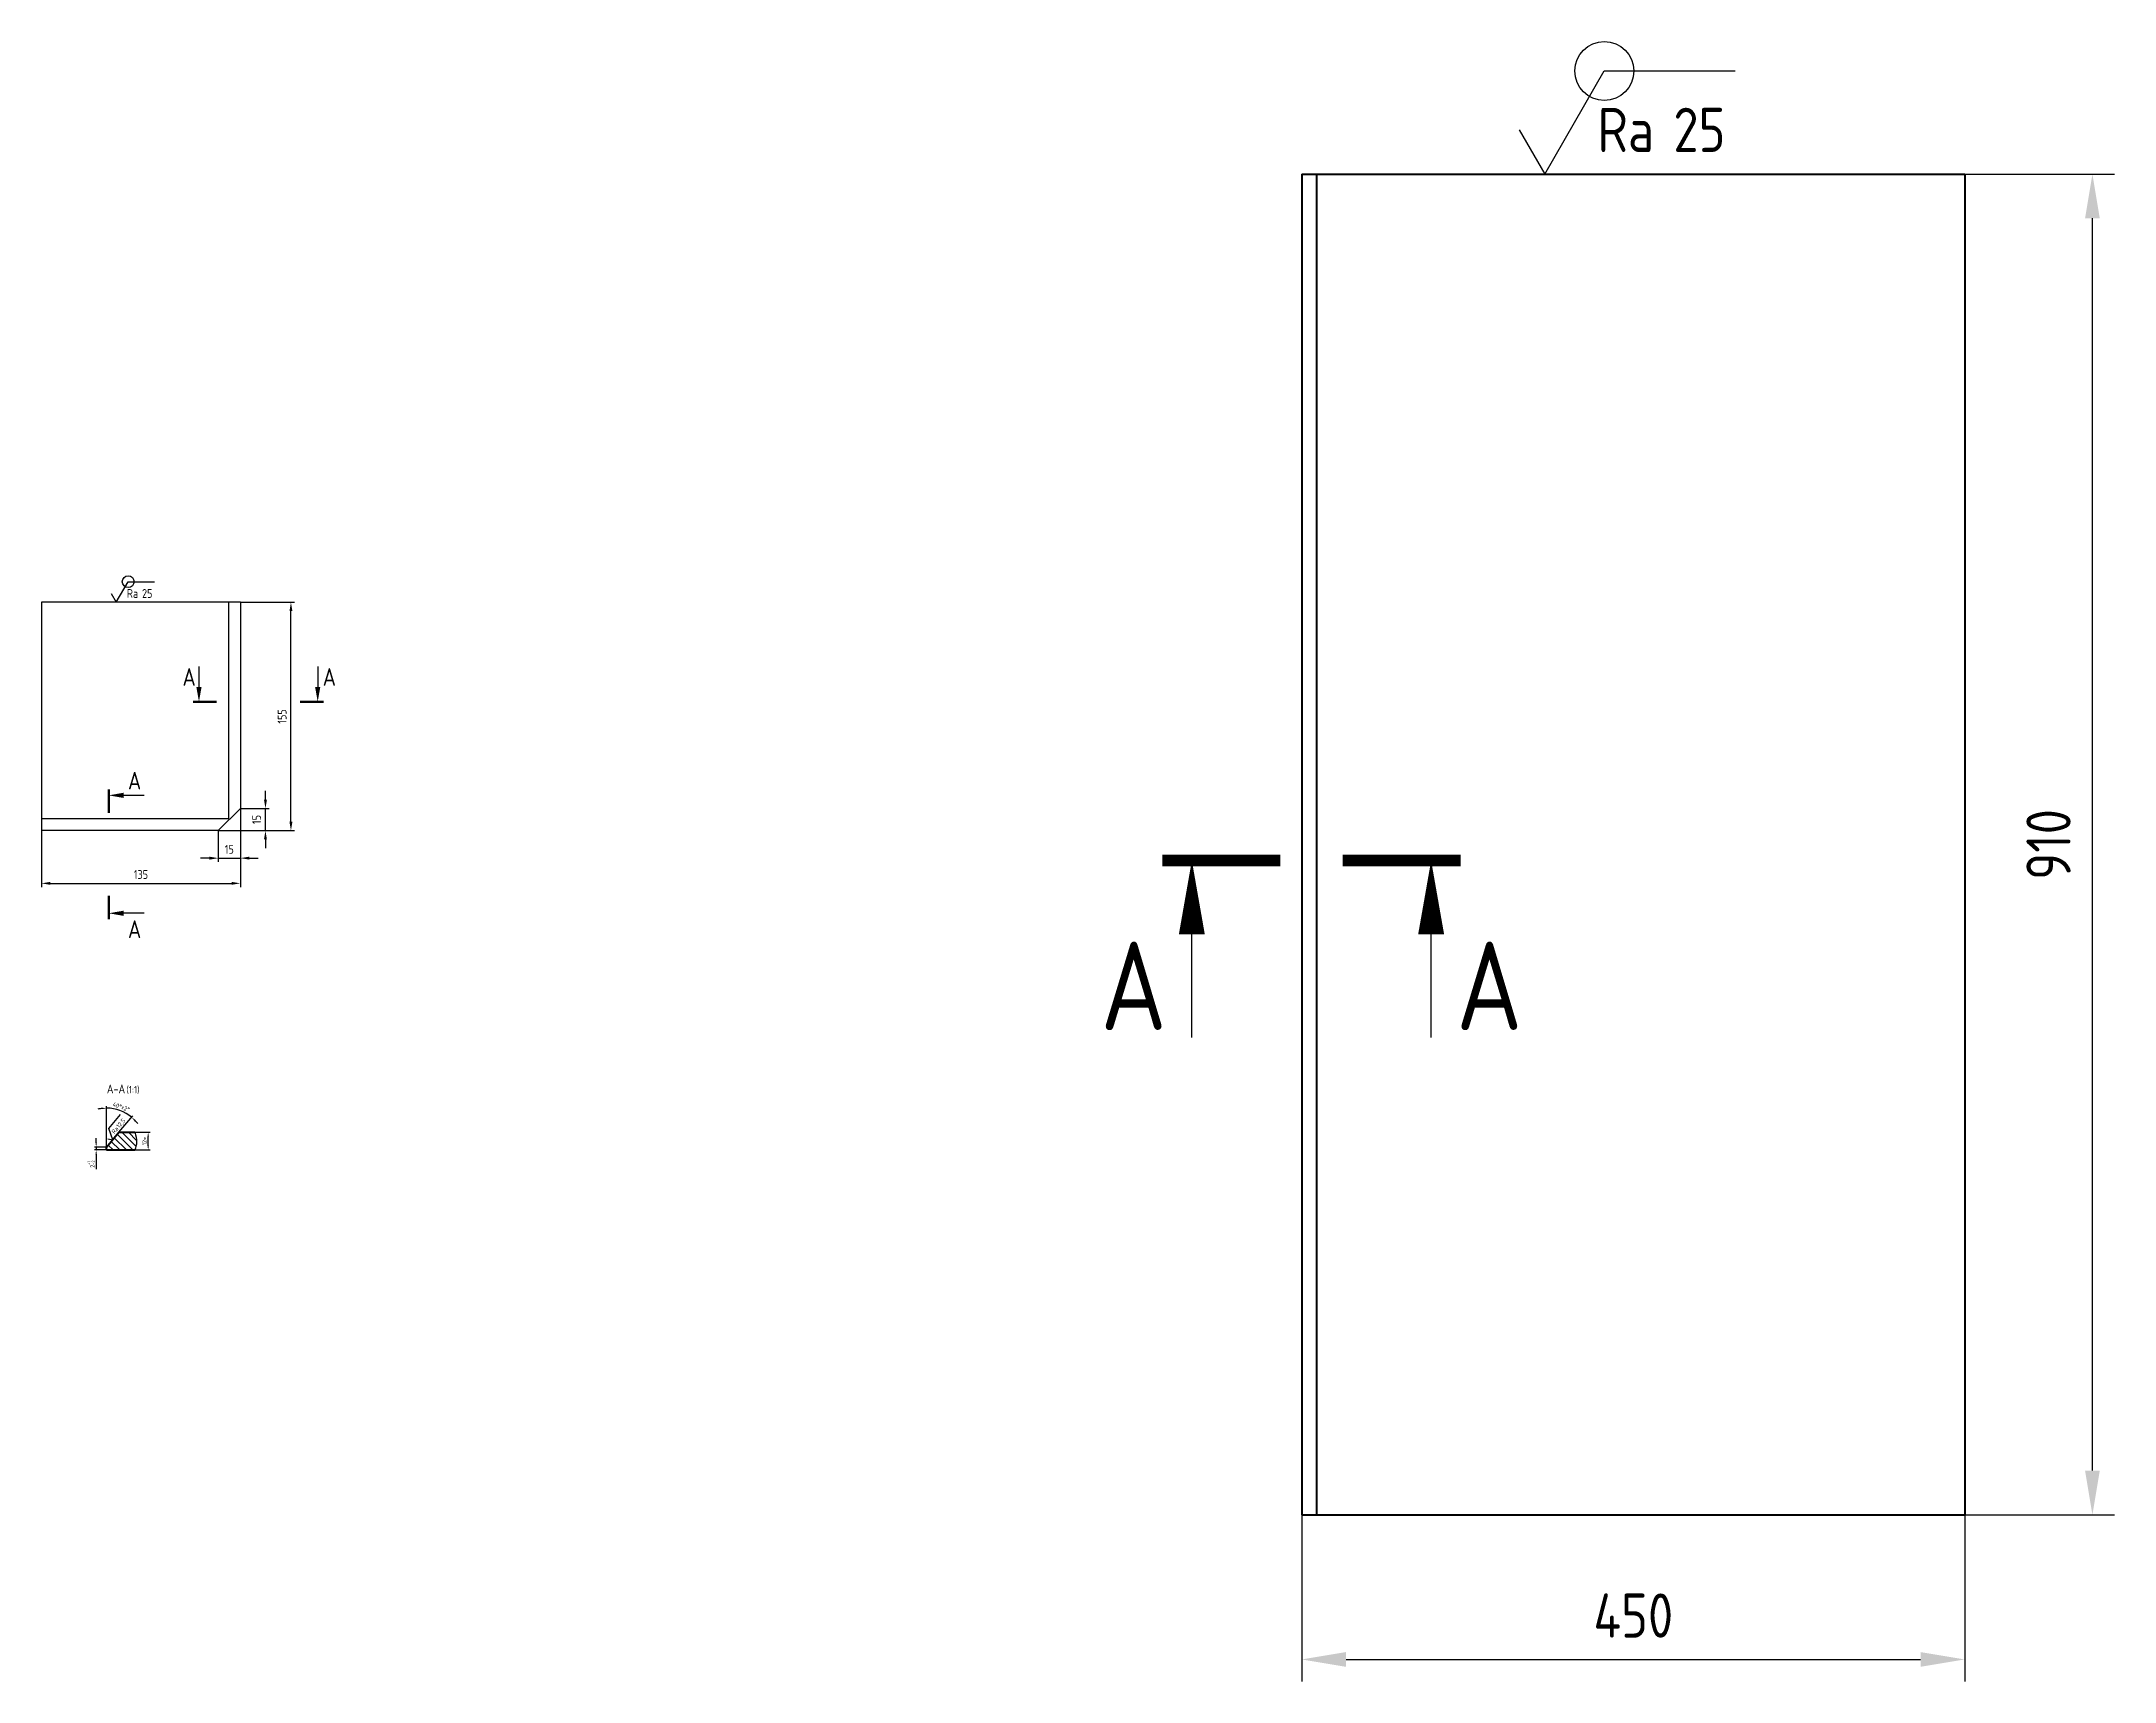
# Model space of a CAD drawing. Header units: millimetres. Extents: x 102 to 1509, y -515 to 598.
import ezdxf
from ezdxf.enums import TextEntityAlignment as Align

# ---------------------------------------------------------------- set-up
doc = ezdxf.new("R2010")
doc.units = ezdxf.units.MM
for name, color, linetype in [('Bord', 1, 'Continuous'), ('Cont', 6, 'Continuous'), ('DIM', 7, 'Continuous'), ('HATCH', 2, 'Continuous'), ('Text', 3, 'Continuous'), ('Textb', 6, 'Continuous')]:
    doc.layers.add(name, color=color, linetype=linetype)
doc.styles.add('Style1', font='romans.shx', dxfattribs={"width": 0.8})
doc.dimstyles.new('Lin', dxfattribs={"dimtxt": 3, "dimasz": 3, "dimexe": 1.25, "dimexo": 0, "dimgap": 1, "dimtad": 1, "dimdec": 3, "dimtxsty": 'Style1', "dimcen": 2.5, "dimclrt": 3, "dimadec": 0, "dimazin": 0, "dimtfac": 1, "dimtdec": 3, "dimtmove": 0, "dimatfit": 3, "dimldrblk": 'DOT', "dimfxl": 1, "dimarcsym": 0})
doc.dimstyles.new('LIN10', dxfattribs={"dimscale": 10, "dimtxt": 3, "dimasz": 3, "dimexe": 1.5, "dimexo": 0, "dimgap": 1.48, "dimtad": 1, "dimdec": 0, "dimdsep": 46, "dimtxsty": 'Style1', "dimcen": 0, "dimdle": 2, "dimclrd": 256, "dimclrt": 3, "dimadec": 0, "dimazin": 0, "dimtfac": 0.666667, "dimtdec": 0, "dimtmove": 0, "dimatfit": 3, "dimfxl": 1, "dimtvp": 0.833333, "dimtolj": 1, "dimtzin": 0, "dimarcsym": 0})
doc.dimstyles.new('Lin_2', dxfattribs={"dimscale": 2, "dimtxt": 3, "dimasz": 3, "dimexe": 1.25, "dimexo": 0, "dimgap": 1.5, "dimtad": 1, "dimtxsty": 'Style1', "dimcen": 2.5, "dimclrt": 3, "dimadec": 0, "dimazin": 0, "dimtfac": 1, "dimtmove": 0, "dimatfit": 3, "dimldrblk": 'DOT', "dimfxl": 1, "dimarcsym": 0})

# ---------------------------------------------------------------- blocks, each defined once
blk = doc.blocks.new('*D10')
at = {"layer": 'Defpoints', "color": 0, "transparency": 16777216}
for p in [(138.7, -154.7), (145.8, -152.7), (145.8, -154.7)]:
    blk.add_point(p, dxfattribs=at)
at = {"layer": 'DIM', "color": 0, "lineweight": -2, "transparency": 16777216}
for p, q in [((145.8, -152.7), (137.5, -152.7)), ((145.8, -154.7), (137.5, -154.7)), ((138.7, -149.7), (138.7, -146.7)), ((138.7, -152.7), (138.7, -154.7)), ((138.7, -157.7), (138.7, -167.8))]:
    blk.add_line(p, q, dxfattribs=at)
at = {"layer": 'DIM', "color": 0, "transparency": 16777216}
for points in [[(138.2, -149.7), (139.2, -149.7), (138.7, -152.7)], [(138.2, -157.7), (139.2, -157.7), (138.7, -154.7)]]:
    blk.add_solid(points, dxfattribs=at)
at = {"layer": 'DIM', "color": 3, "transparency": 16777216, "insert": (135.2, -164.3), "char_height": 3, "attachment_point": 5, "rotation": 90, "style": 'Style1'}
blk.add_mtext('2{}{\\H0.71x;\\C3;\\S+1^ -2;}', dxfattribs=at)
blk = doc.blocks.new('_Dot')
at = {"color": 0, "linetype": 'ByBlock', "lineweight": -2}
blk.add_line((-0.5, 0), (-1, 0), dxfattribs=at)
at = {"color": 0, "linetype": 'ByBlock', "const_width": 0.5}
blk.add_lwpolyline([(-0.25, 0, 1), (0.25, 0, 1)], format="xyb", close=True, dxfattribs=at)
blk = doc.blocks.new('*D11')
at = {"layer": 'Defpoints', "color": 0, "transparency": 16777216}
for p in [(164, -142.7), (164, -154.7), (174, -142.7)]:
    blk.add_point(p, dxfattribs=at)
at = {"layer": 'DIM', "color": 0, "lineweight": -2, "transparency": 16777216}
for p, q in [((164, -142.7), (175.3, -142.7)), ((164, -154.7), (175.3, -154.7)), ((174, -151.7), (174, -145.7))]:
    blk.add_line(p, q, dxfattribs=at)
at = {"layer": 'DIM', "color": 0, "transparency": 16777216}
for points in [[(173.5, -145.7), (174.5, -145.7), (174, -142.7)], [(173.5, -151.7), (174.5, -151.7), (174, -154.7)]]:
    blk.add_solid(points, dxfattribs=at)
at = {"layer": 'DIM', "color": 3, "transparency": 16777216, "insert": (171.5, -148.7), "char_height": 3, "attachment_point": 5, "rotation": 90, "style": 'Style1'}
blk.add_mtext('12*', dxfattribs=at)
blk = doc.blocks.new('*D12')
at = {"layer": 'Defpoints', "color": 0, "transparency": 16777216}
for p in [(157.6, -129.1), (145.8, -152.7), (145.8, -152.7), (145.8, -154.7), (154.2, -142.7)]:
    blk.add_point(p, dxfattribs=at)
at = {"layer": 'DIM', "color": 0, "lineweight": -2, "transparency": 16777216}
for p, q in [((145.8, -152.7), (145.8, -125)), ((154.2, -142.7), (163.6, -131.5))]:
    blk.add_line(p, q, dxfattribs=at)
for start, end in [(96.5133, 103.0265), (50, 90), (36.9735, 43.4867)]:
    blk.add_arc((145.8, -152.7), 26.4, start, end, dxfattribs=at)
at = {"layer": 'DIM', "color": 0, "transparency": 16777216}
for points in [[(142.8, -126), (142.8, -127), (145.8, -126.3)], [(164.6, -134.9), (165.3, -134.2), (162.8, -132.5)]]:
    blk.add_solid(points, dxfattribs=at)
at = {"layer": 'DIM', "color": 3, "transparency": 16777216, "insert": (155.7, -125.5), "char_height": 3, "attachment_point": 5, "rotation": 340, "style": 'Style1'}
blk.add_mtext('40°%%p2%%d', dxfattribs=at)
blk = doc.blocks.new('sherISO_01')
at = {"layer": 'Text'}
blk.add_line((4, 7), (16.4, 7), dxfattribs=at)
blk.add_lwpolyline([(-1.7, 3), (0, 0), (4, 7)], dxfattribs=at)
at = {"layer": 'Text', "style": 'Style1', "width": 0.8}
blk.add_text('Ra', height=3, dxfattribs=at).set_placement((3.6, 1.5))
blk.add_attdef('12,5', (8.7, 1.5), '', height=3, dxfattribs=at)
blk = doc.blocks.new('*D15')
at = {"layer": 'Defpoints', "color": 0, "transparency": 16777216}
for p in [(236.6, 77.1), (101.6, 62.1), (236.6, 26.3)]:
    blk.add_point(p, dxfattribs=at)
at = {"layer": 'DIM', "color": 0, "lineweight": -2, "transparency": 16777216}
for p, q in [((236.6, 77.1), (236.6, 23.8)), ((101.6, 62.1), (101.6, 23.8)), ((107.6, 26.3), (230.6, 26.3))]:
    blk.add_line(p, q, dxfattribs=at)
at = {"layer": 'DIM', "color": 0, "transparency": 16777216}
for points in [[(107.6, 27.3), (107.6, 25.3), (101.6, 26.3)], [(230.6, 27.3), (230.6, 25.3), (236.6, 26.3)]]:
    blk.add_solid(points, dxfattribs=at)
at = {"layer": 'DIM', "color": 3, "transparency": 16777216, "insert": (169.1, 32.3), "char_height": 6, "attachment_point": 5, "style": 'Style1'}
blk.add_mtext('135', dxfattribs=at)
blk = doc.blocks.new('*D16')
at = {"layer": 'Defpoints', "color": 0, "transparency": 16777216}
for p in [(236.6, 77.1), (221.6, 62.1), (236.6, 43.4)]:
    blk.add_point(p, dxfattribs=at)
at = {"layer": 'DIM', "color": 0, "lineweight": -2, "transparency": 16777216}
for p, q in [((236.6, 77.1), (236.6, 40.9)), ((221.6, 62.1), (221.6, 40.9)), ((215.6, 43.4), (209.6, 43.4)), ((221.6, 43.4), (236.6, 43.4)), ((242.6, 43.4), (248.6, 43.4))]:
    blk.add_line(p, q, dxfattribs=at)
at = {"layer": 'DIM', "color": 0, "transparency": 16777216}
for points in [[(215.6, 44.4), (215.6, 42.4), (221.6, 43.4)], [(242.6, 44.4), (242.6, 42.4), (236.6, 43.4)]]:
    blk.add_solid(points, dxfattribs=at)
at = {"layer": 'DIM', "color": 3, "transparency": 16777216, "insert": (229.1, 49.4), "char_height": 6, "attachment_point": 5, "style": 'Style1'}
blk.add_mtext('15', dxfattribs=at)
blk = doc.blocks.new('*D17')
at = {"layer": 'Defpoints', "color": 0, "transparency": 16777216}
for p in [(236.6, 77.1), (253.6, 77.1), (221.6, 62.1)]:
    blk.add_point(p, dxfattribs=at)
at = {"layer": 'DIM', "color": 0, "lineweight": -2, "transparency": 16777216}
for p, q in [((253.6, 83.1), (253.6, 89.1)), ((236.6, 77.1), (256.1, 77.1)), ((253.6, 62.1), (253.6, 77.1)), ((221.6, 62.1), (256.1, 62.1)), ((253.6, 56.1), (253.6, 50.1))]:
    blk.add_line(p, q, dxfattribs=at)
at = {"layer": 'DIM', "color": 0, "transparency": 16777216}
for points in [[(252.6, 83.1), (254.6, 83.1), (253.6, 77.1)], [(252.6, 56.1), (254.6, 56.1), (253.6, 62.1)]]:
    blk.add_solid(points, dxfattribs=at)
at = {"layer": 'DIM', "color": 3, "transparency": 16777216, "insert": (247.6, 69.6), "char_height": 6, "attachment_point": 5, "rotation": 90, "style": 'Style1'}
blk.add_mtext('15', dxfattribs=at)
blk = doc.blocks.new('*D18')
at = {"layer": 'Defpoints', "color": 0, "transparency": 16777216}
for p in [(236.6, 217.1), (270.9, 217.1), (221.6, 62.1)]:
    blk.add_point(p, dxfattribs=at)
at = {"layer": 'DIM', "color": 0, "lineweight": -2, "transparency": 16777216}
for p, q in [((236.6, 217.1), (273.4, 217.1)), ((270.9, 68.1), (270.9, 211.1)), ((221.6, 62.1), (273.4, 62.1))]:
    blk.add_line(p, q, dxfattribs=at)
at = {"layer": 'DIM', "color": 0, "transparency": 16777216}
for points in [[(269.9, 211.1), (271.9, 211.1), (270.9, 217.1)], [(269.9, 68.1), (271.9, 68.1), (270.9, 62.1)]]:
    blk.add_solid(points, dxfattribs=at)
at = {"layer": 'DIM', "color": 3, "transparency": 16777216, "insert": (264.9, 139.6), "char_height": 6, "attachment_point": 5, "rotation": 90, "style": 'Style1'}
blk.add_mtext('155', dxfattribs=at)
blk = doc.blocks.new('A$C6CF913E7')
at = {"layer": 'Text'}
blk.add_circle((0, 0), 2, dxfattribs=at)
blk = doc.blocks.new('sherISO_07')
at = {"layer": 'Text'}
blk.add_line((4.04, 7), (12.93, 7), dxfattribs=at)
blk.add_lwpolyline([(-1.73, 3), (0, 0), (4.04, 7)], dxfattribs=at)
blk.add_blockref('A$C6CF913E7', (4.04, 7))
at = {"layer": 'Text', "style": 'Style1', "width": 0.8}
blk.add_text('Ra', height=3, dxfattribs=at).set_placement((3.58, 1.5))
blk.add_attdef('25', (8.73, 1.5), '', height=3, dxfattribs=at)
blk = doc.blocks.new('razrez07')
at = {"layer": 'Text'}
blk.add_lwpolyline([(0, 12), (0, 5)], dxfattribs=at)
at = {"layer": 'Text', "const_width": 0.8}
blk.add_lwpolyline([(-2, 0), (6, 0)], dxfattribs=at)
at = {"layer": 'Text'}
blk.add_lwpolyline([(0, 0, 0, 1.76, 0), (0, 5, 1.76, 1.76, 0)], format="xyseb", dxfattribs=at)
at = {"layer": 'Textb', "style": 'Style1', "width": 0.8}
blk.add_attdef('А', (-5.59, 5.4), '', height=6, dxfattribs=at)
blk = doc.blocks.new('razrez08')
at = {"layer": 'Text'}
blk.add_lwpolyline([(0, 12), (0, 5)], dxfattribs=at)
at = {"layer": 'Text', "const_width": 0.8}
blk.add_lwpolyline([(2, 0), (-6, 0)], dxfattribs=at)
at = {"layer": 'Text'}
blk.add_lwpolyline([(0, 0, 0, 1.76, 0), (0, 5, 1.76, 1.76, 0)], format="xyseb", dxfattribs=at)
at = {"layer": 'Textb', "style": 'Style1', "width": 0.8}
blk.add_attdef('А', (1.7, 5.4), '', height=6, dxfattribs=at)
blk = doc.blocks.new('razrez03')
at = {"layer": 'Text'}
blk.add_lwpolyline([(0, 0, 0, 1.76, 0), (5, 0, 1.76, 1.76, 0)], format="xyseb", dxfattribs=at)
at = {"layer": 'Text', "const_width": 0.8}
blk.add_lwpolyline([(0, 2), (0, -6)], dxfattribs=at)
at = {"layer": 'Text'}
blk.add_lwpolyline([(12, 0), (5, 0)], dxfattribs=at)
at = {"layer": 'Textb', "style": 'Style1', "width": 0.8}
blk.add_attdef('A', (6.5, 2), '', height=6, dxfattribs=at)
blk = doc.blocks.new('razrez04')
at = {"layer": 'Text'}
blk.add_lwpolyline([(0, 0, 0, 1.76, 0), (5, 0, 1.76, 1.76, 0)], format="xyseb", dxfattribs=at)
at = {"layer": 'Text', "const_width": 0.8}
blk.add_lwpolyline([(0, 6), (0, -2)], dxfattribs=at)
at = {"layer": 'Text'}
blk.add_lwpolyline([(12, 0), (5, 0)], dxfattribs=at)
at = {"layer": 'Textb', "style": 'Style1', "width": 0.8}
blk.add_attdef('A', (6.5, -8.4), '', height=6, dxfattribs=at)
blk = doc.blocks.new('*D29')
at = {"layer": 'Defpoints', "color": 0, "transparency": 16777216}
for p in [(957, -396.3), (1407, -402.3), (1407, -500.5)]:
    blk.add_point(p, dxfattribs=at)
at = {"layer": 'DIM', "color": 0, "lineweight": -2, "transparency": 16777216}
for p, q in [((957, -396.3), (957, -515.5)), ((1407, -402.3), (1407, -515.5))]:
    blk.add_line(p, q, dxfattribs=at)
at = {"layer": 'DIM', "lineweight": -2, "transparency": 16777216}
blk.add_line((987, -500.5), (1377, -500.5), dxfattribs=at)
at = {"layer": 'DIM', "transparency": 16777216}
for points in [[(987, -495.5), (987, -505.5), (957, -500.5)], [(1377, -495.5), (1377, -505.5), (1407, -500.5)]]:
    blk.add_solid(points, dxfattribs=at)
at = {"layer": 'DIM', "color": 3, "transparency": 16777216, "insert": (1182, -470.7), "char_height": 30, "attachment_point": 5, "style": 'Style1'}
blk.add_mtext('\\A1;450', dxfattribs=at)
blk = doc.blocks.new('*D30')
at = {"layer": 'Defpoints', "color": 0, "transparency": 16777216}
for p in [(1407, 507.7), (1493.6, 507.7), (1407, -402.3)]:
    blk.add_point(p, dxfattribs=at)
at = {"layer": 'DIM', "color": 0, "lineweight": -2, "transparency": 16777216}
for p, q in [((1407, 507.7), (1508.6, 507.7)), ((1407, -402.3), (1508.6, -402.3))]:
    blk.add_line(p, q, dxfattribs=at)
at = {"layer": 'DIM', "lineweight": -2, "transparency": 16777216}
blk.add_line((1493.6, -372.3), (1493.6, 477.7), dxfattribs=at)
at = {"layer": 'DIM', "transparency": 16777216}
for points in [[(1488.6, 477.7), (1498.6, 477.7), (1493.6, 507.7)], [(1488.6, -372.3), (1498.6, -372.3), (1493.6, -402.3)]]:
    blk.add_solid(points, dxfattribs=at)
at = {"layer": 'DIM', "color": 3, "transparency": 16777216, "insert": (1463.8, 52.7), "char_height": 30, "attachment_point": 5, "rotation": 90, "style": 'Style1'}
blk.add_mtext('\\A1;910', dxfattribs=at)
blk = doc.blocks.new('razrez05')
at = {"layer": 'Text', "const_width": 0.8}
blk.add_lwpolyline([(-2, 0), (6, 0)], dxfattribs=at)
at = {"layer": 'Text'}
blk.add_lwpolyline([(0, 0, 0, 1.76, 0), (0, -5, 1.76, 1.76, 0)], format="xyseb", dxfattribs=at)
blk.add_lwpolyline([(0, -12), (0, -5)], dxfattribs=at)
at = {"layer": 'Textb', "style": 'Style1', "width": 0.8}
blk.add_attdef('А', text='', height=6, dxfattribs=at).set_placement((-1.7, -11.5, 39), align=Align.RIGHT)
blk = doc.blocks.new('razrez06')
at = {"layer": 'Text', "const_width": 0.8}
blk.add_lwpolyline([(2, 0), (-6, 0)], dxfattribs=at)
at = {"layer": 'Text'}
blk.add_lwpolyline([(0, 0, 0, 1.76, 0), (0, -5, 1.76, 1.76, 0)], format="xyseb", dxfattribs=at)
blk.add_lwpolyline([(0, -12), (0, -5)], dxfattribs=at)
at = {"layer": 'Textb', "style": 'Style1', "width": 0.8}
blk.add_attdef('А', (1.7, -11.5), '', height=6, dxfattribs=at)
blk = doc.blocks.new('ZNAK02')
at = {"layer": 'Textb', "style": 'Style1', "width": 0.8}
blk.add_attdef('А-А', text='', height=6, dxfattribs=at).set_placement((13.9, -0.1), align=Align.RIGHT)
blk.add_attdef('SC(1)', (14.9, -0.1), '', height=5, dxfattribs=at)

msp = doc.modelspace()

# ---------------------------------------------------------------- hatches: boundary and pattern name
at = {"layer": 'HATCH'}
h = msp.add_hatch(dxfattribs=at)
h.set_pattern_fill('ANSI31', color=256, angle=90)
edge = h.paths.add_edge_path()
edge.add_line((154.1826, -142.6965), (145.7916, -152.6965))
edge.add_line((145.7916, -152.6965), (145.7916, -154.6965))
edge.add_line((145.7916, -154.6965), (164.8814, -154.6965))
edge.add_spline(control_points=[(164.8814, -154.6965), (165.4798, -152.9212), (166.8159, -148.9572), (165.611, -144.9236), (164.9457, -142.6965)], knot_values=[0, 0, 0, 0, 5.492649649, 12.263589912, 12.263589912, 12.263589912, 12.263589912], degree=3, periodic=0)
edge.add_line((164.9457, -142.6965), (154.1826, -142.6965))

# ---------------------------------------------------------------- linework, layer by layer
at = {"layer": 'Bord'}
msp.add_open_spline([(164.9457, -142.6965), (165.611, -144.9236), (166.8159, -148.9572), (165.4798, -152.9212), (164.8814, -154.6965)], degree=3, knots=[0, 0, 0, 0, 6.770940263, 12.263589912, 12.263589912, 12.263589912, 12.263589912], dxfattribs=at)
at = {"layer": 'Cont', "lineweight": 40}
for p, q in [((956.9587, 507.7447), (956.9587, -402.2553)), ((956.9587, 507.7447), (1406.9587, 507.7447)), ((966.9587, 507.7447), (966.9587, -402.2553)), ((1406.9587, 507.7447), (1406.9587, -402.2553)), ((145.7916, -152.6965), (154.1826, -142.6965)), ((145.7916, -154.6965), (145.7916, -152.6965)), ((145.7916, -154.6965), (164.8814, -154.6965)), ((154.1826, -142.6965), (164.9457, -142.6965)), ((956.9587, -402.2553), (1406.9587, -402.2553))]:
    msp.add_line(p, q, dxfattribs=at)
at = {"layer": 'Cont'}
for p, q in [((236.5748, 217.0578), (101.5762, 217.0578)), ((101.5762, 217.0578), (101.5762, 62.0578)), ((228.5748, 217.0578), (228.5748, 70.0578)), ((236.5748, 217.0578), (236.5748, 77.0578)), ((221.5748, 62.0578), (236.5748, 77.0578)), ((228.5748, 70.0578), (101.5762, 70.0578)), ((221.5748, 62.0578), (101.5762, 62.0578)), ((229.0748, 69.5578), (228.5748, 70.0578))]:
    msp.add_line(p, q, dxfattribs=at)

# ---------------------------------------------------------------- block references
at = {"layer": 'Cont', "xscale": 2, "yscale": 2, "zscale": 2}
for name, p, values in [('razrez07', (208.4743, 149.5792), {'А': 'А'}), ('razrez08', (289.0699, 149.5792), {'А': 'А'}), ('razrez03', (147.2993, 86.0254), {'A': 'А'}), ('razrez04', (147.2993, 5.9767), {'A': 'А'})]:
    msp.add_blockref(name, p, dxfattribs=at).add_auto_attribs(values)
at = {"layer": 'DIM'}
for name, p, xscale, yscale, zscale, values in [('sherISO_07', (1121.9115, 507.7447), 10, 10, 10, {'25': '25'}), ('sherISO_07', (152.3794, 217.0578), 2, 2, 2, {'25': '25'}), ('razrez05', (882.3638, 41.7534), 10, 10, 10, {'А': 'А'}), ('razrez06', (1044.7853, 41.7534), 10, 10, 10, {'А': 'А'})]:
    msp.add_blockref(name, p, dxfattribs=dict(at, xscale=xscale, yscale=yscale, zscale=zscale)).add_auto_attribs(values)
msp.add_blockref('ZNAK02', (144.4759, -116.1541), dxfattribs=at).add_auto_attribs({'А-А': 'А-А', 'SC(1)': '(1:1)'})
at = {"layer": 'DIM', "rotation": 49.99999999999989}
msp.add_blockref('sherISO_01', (149.9871, -147.6965), dxfattribs=at).add_auto_attribs({'12,5': '12,5'})

# ---------------------------------------------------------------- dimensions: what is measured, and where the dimension line sits
at = {"layer": 'DIM'}
for base, p1, p2, dimstyle, picture, middle in [((1493.6236, 507.7447), (1406.9587, -402.2553), (1406.9587, 507.7447), 'LIN10', '*D30', (1463.8236, 52.7447)), ((270.8975, 217.0578), (221.5748, 62.0578), (236.5748, 217.0578), 'Lin_2', '*D18', (264.8975, 139.5578)), ((253.5884, 77.0578), (221.5748, 62.0578), (236.5748, 77.0578), 'Lin_2', '*D17', (247.5884, 69.5578))]:
    dim = msp.add_linear_dim(base=base, p1=p1, p2=p2, angle=90, dimstyle=dimstyle, dxfattribs=at)
    dim.commit()
    dim.dimension.update_dxf_attribs({"geometry": picture, "text_midpoint": middle})
for base, p1, p2, dimstyle, picture, middle in [((236.5748, 26.2851), (101.5762, 62.0578), (236.5748, 77.0578), 'Lin_2', '*D15', (169.0755, 32.2851)), ((236.5748, 43.4243), (221.5748, 62.0578), (236.5748, 77.0578), 'Lin_2', '*D16', (229.0748, 49.4243)), ((1406.9587, -500.4971), (956.9587, -396.2911), (1406.9587, -402.2553), 'LIN10', '*D29', (1181.9587, -470.6971))]:
    dim = msp.add_linear_dim(base=base, p1=p1, p2=p2, dimstyle=dimstyle, dxfattribs=at)
    dim.commit()
    dim.dimension.update_dxf_attribs({"geometry": picture, "text_midpoint": middle})
dim = msp.add_angular_dim_2l(base=(157.6419, -129.1005), line1=((145.7916, -154.6965), (145.7916, -152.6965)), line2=((145.7916, -152.6965), (154.1826, -142.6965)), text='<>%%p2%%d', dimstyle='Lin', dxfattribs=at)
dim.commit()
dim.dimension.update_dxf_attribs({"geometry": '*D12', "text_midpoint": (155.6775, -125.5351)})
dim = msp.add_linear_dim(base=(138.7121, -154.6965), p1=(145.7916, -152.6965), p2=(145.7916, -154.6965), angle=90, text='<>{}{\\H0.71x;\\C3;\\S+1^ -2;}', dimstyle='Lin', override={"dimtp": 1, "dimtm": 2, "dimtdec": 3, "dimtzin": 8}, dxfattribs=at)
dim.commit()
dim.dimension.update_dxf_attribs({"geometry": '*D10', "text_midpoint": (135.2271, -164.2502)})
dim = msp.add_linear_dim(base=(174.0322, -142.6965), p1=(164.0359, -154.6965), p2=(164.0359, -142.6965), angle=90, text='<>*', dimstyle='Lin', dxfattribs=at)
dim.commit()
dim.dimension.update_dxf_attribs({"geometry": '*D11', "text_midpoint": (171.5322, -148.6965)})

doc.saveas('drawing.dxf')
